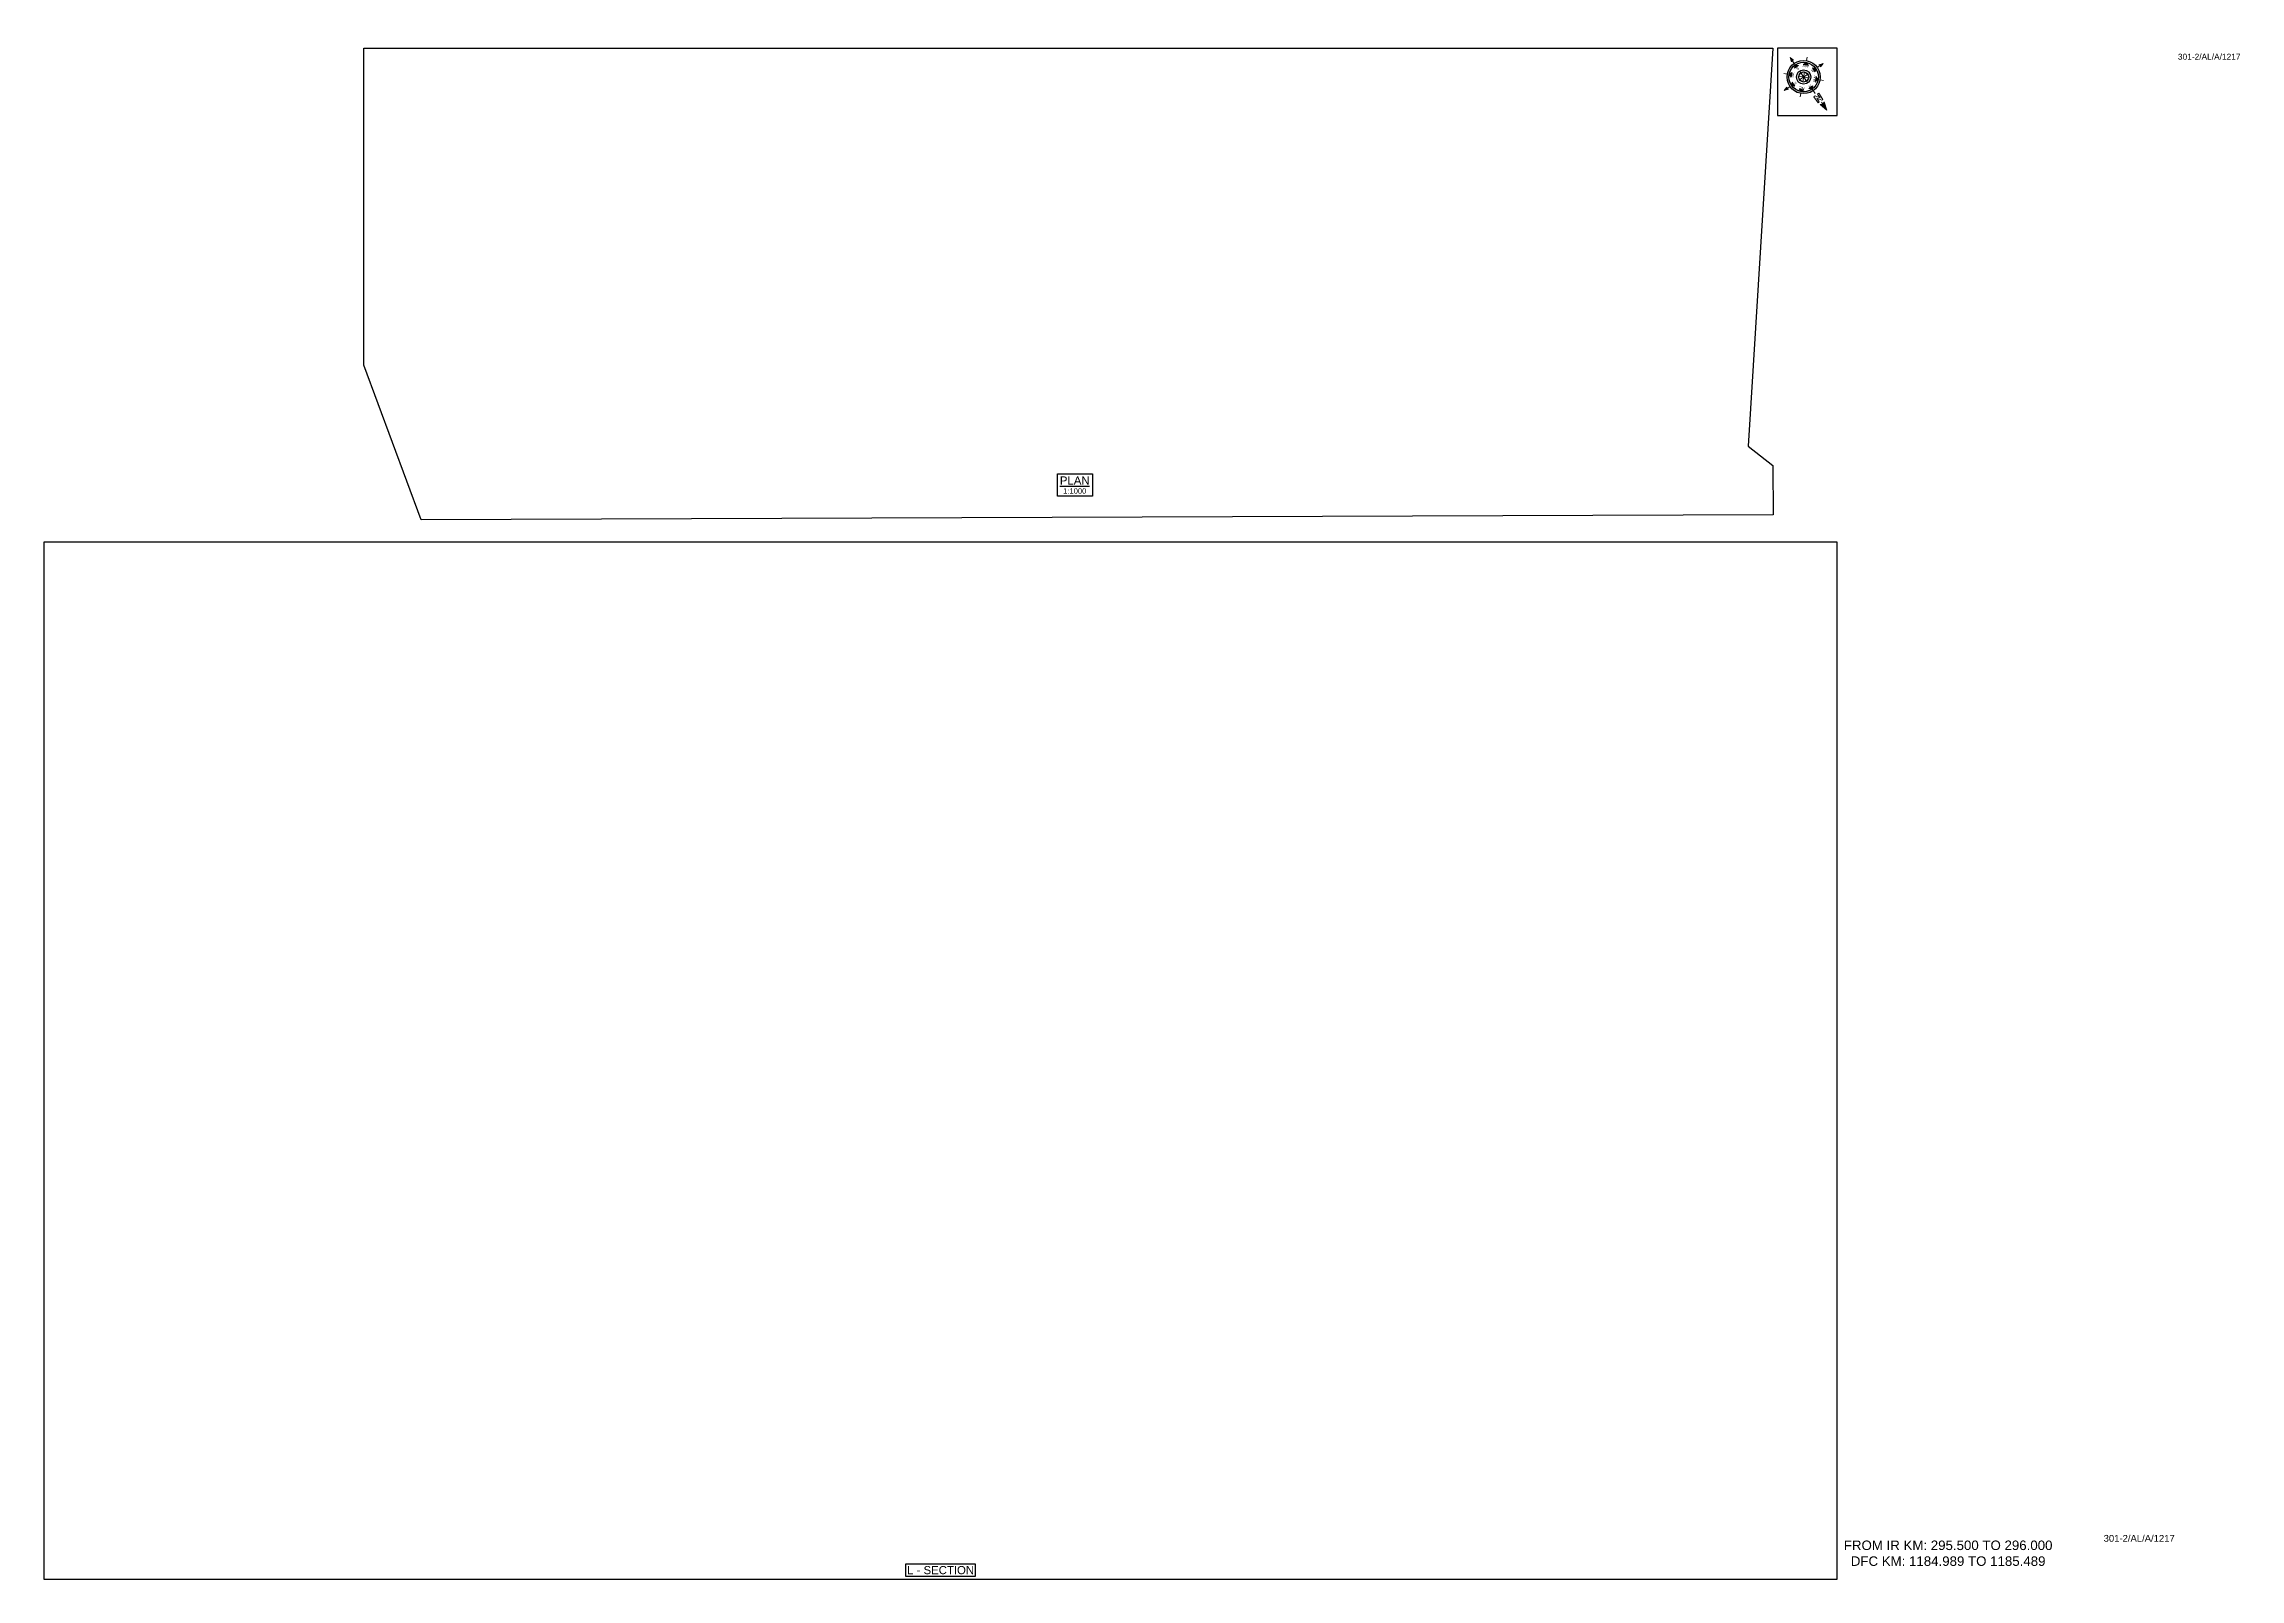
# Paper-space layout '1217' of a CAD drawing. Header units: metres. Extents: x 15 to 824, y 15 to 581.
import ezdxf
from ezdxf.enums import TextEntityAlignment as Align

# ---------------------------------------------------------------- set-up
doc = ezdxf.new("R2010")
doc.units = ezdxf.units.M
doc.header["$MEASUREMENT"] = 0
doc.layers.get('Defpoints').update_dxf_attribs({"color": 5})
doc.layers.add('title', color=7, linetype='Continuous')
doc.styles.get("Standard").update_dxf_attribs({"font": 'arial.ttf'})
doc.styles.add('Style-Arial', font='arial.ttf')

# ---------------------------------------------------------------- blocks, each defined once
blk = doc.blocks.new('N')
for points in [[(0, 8.41), (-0.49, 6.68), (0, 6.93)], [(0.49, 6.68), (0, 6.93), (0, 8.41)], [(-4.93, 0), (-4.07, 0.25), (-4.19, 0)], [(-4.07, -0.25), (-4.19, 0), (-4.93, 0)], [(-3.08, 0), (-2.59, 0.49), (-2.59, -0.49)], [(-2.18, 2.18), (-1.48, 2.18), (-2.18, 1.48)], [(0, 3.08), (0.49, 2.59), (-0.49, 2.59)], [(2.18, 2.18), (2.18, 1.48), (1.48, 2.18)], [(3.08, 0), (2.59, -0.49), (2.59, 0.49)], [(4.07, 0.25), (4.19, 0), (4.93, 0)], [(4.93, 0), (4.07, -0.25), (4.19, 0)], [(-2.18, -2.18), (-2.18, -1.48), (-1.48, -2.18)], [(0, -3.08), (-0.49, -2.59), (0.49, -2.59)], [(0, -4.93), (-0.25, -4.07), (0, -4.19)], [(0.25, -4.07), (0, -4.19), (0, -4.93)], [(2.18, -2.18), (1.48, -2.18), (2.18, -1.48)]]:
    blk.add_hatch(color=7).paths.add_polyline_path(points, flags=0)
h = blk.add_hatch(color=7)
h.paths.add_polyline_path([(0, -3.08), (0, -3.46, 1), (0, 3.46), (0, 3.08, -1)])
h.paths.add_polyline_path([(0, 1.05), (0, 1.48, 1), (0, -1.48), (0, -1.05, -1)])
at = {"color": 7, "linetype": 'ByBlock', "lineweight": 13}
for p, q in [((-0.61, 4.57), (-0.61, 6.12)), ((-0.61, 6.12), (-0.3, 6.12)), ((-0.3, 6.12), (0.32, 5.19)), ((0.32, 4.57), (-0.3, 5.5)), ((-0.3, 5.5), (-0.3, 4.57)), ((0.32, 5.19), (0.32, 6.12)), ((0.32, 6.12), (0.64, 6.12)), ((0.64, 6.12), (0.64, 4.57))]:
    blk.add_line(p, q, dxfattribs=at)
at = {"color": 7, "lineweight": 13}
for p, q in [((0, 6.41), (0, 7.28)), ((-3.46, 0), (-4.19, 0)), ((-2.45, 2.45), (-2.97, 2.97)), ((1.05, 0), (-1.05, 0)), ((-1.05, 0), (1.05, 0)), ((-0.74, 0.74), (0.74, -0.74)), ((0.74, 0.74), (-0.74, -0.74)), ((0.74, -0.74), (-0.74, 0.74)), ((-0.74, -0.74), (0.74, 0.74)), ((0, 3.46), (0, 4.19)), ((0, 3.46), (0, 3.08)), ((0, 1.05), (0, 1.48)), ((0, 1.05), (0, -1.05)), ((0, -1.05), (0, 1.05)), ((2.45, 2.45), (2.97, 2.97)), ((3.46, 0), (4.19, 0)), ((-2.45, -2.45), (-2.97, -2.97)), ((0, -1.05), (0, -1.48)), ((0, -3.46), (0, -3.08)), ((0, -3.46), (0, -4.19)), ((2.45, -2.45), (2.97, -2.97))]:
    blk.add_line(p, q, dxfattribs=at)
for points in [[(0, 8.41), (-0.49, 6.68), (0, 6.93), (0, 6.93)], [(0.49, 6.68), (0, 6.93), (0, 8.41), (0, 8.41)], [(-4.93, 0), (-4.07, 0.25), (-4.19, 0), (-4.19, 0)], [(-4.07, -0.25), (-4.19, 0), (-4.93, 0), (-4.93, 0)], [(-3.08, 0), (-2.59, 0.49), (-2.59, -0.49), (-2.59, -0.49)], [(-2.18, 2.18), (-1.48, 2.18), (-2.18, 1.48), (-2.18, 1.48)], [(0, 3.08), (0.49, 2.59), (-0.49, 2.59), (-0.49, 2.59)], [(2.18, 2.18), (2.18, 1.48), (1.48, 2.18), (1.48, 2.18)], [(3.08, 0), (2.59, -0.49), (2.59, 0.49), (2.59, 0.49)], [(4.07, 0.25), (4.19, 0), (4.93, 0), (4.93, 0)], [(4.93, 0), (4.07, -0.25), (4.19, 0), (4.19, 0)], [(-2.18, -2.18), (-2.18, -1.48), (-1.48, -2.18), (-1.48, -2.18)], [(0, -3.08), (-0.49, -2.59), (0.49, -2.59), (0.49, -2.59)], [(0, -4.93), (-0.25, -4.07), (0, -4.19), (0, -4.19)], [(0.25, -4.07), (0, -4.19), (0, -4.93), (0, -4.93)], [(2.18, -2.18), (1.48, -2.18), (2.18, -1.48), (2.18, -1.48)]]:
    blk.add_lwpolyline(points, close=True, dxfattribs=at)
at = {"color": 7, "linetype": 'ByBlock', "lineweight": 13}
for points in [[(-0.3, 4.57), (-0.61, 4.57)], [(0.32, 4.57), (0.64, 4.57)]]:
    blk.add_lwpolyline(points, dxfattribs=at)
at = {"color": 7}
for radius in [3.46, 3.08, 1.48, 1.05]:
    blk.add_circle((0, 0), radius, dxfattribs=at)
for s, rotation, p in [('W', 90, (-2.1, 0)), ('NW', 45, (-1.48, 1.48)), ('NE', 315, (1.48, 1.48)), ('E', 270, (1.97, 0)), ('SW', 135, (-1.48, -1.48)), ('SE', 225, (1.48, -1.48))]:
    blk.add_text(s, height=0.6, rotation=rotation, dxfattribs=at).set_placement(p, align=Align.CENTER)
for s, p in [('N', (0, 2.1)), ('S', (0, -2.47))]:
    blk.add_text(s, height=0.6, dxfattribs=at).set_placement(p, align=Align.CENTER)

psp = doc.layouts.new('1217')

# ---------------------------------------------------------------- linework, layer by layer
psp.add_lwpolyline([(332.72, 16), (332.72, 20.6), (358.25, 20.6), (358.25, 16)], close=True)
at = {"layer": 'Defpoints'}
psp.add_lwpolyline([(14.99, 15), (676, 15), (676, 396.97), (15.01, 396.97)], close=True, dxfattribs=at)
at = {"layer": 'title', "color": 7, "linetype": 'Continuous', "lineweight": -3}
psp.add_lwpolyline([(388.55, 422.17), (401.43, 422.17), (401.43, 414.02), (388.55, 414.02)], close=True, dxfattribs=at)

# ---------------------------------------------------------------- texts
at = {"style": 'Style-Arial'}
for height, p in [(2.2, (801.57, 574.76)), (2.5, (774.19, 28.76))]:
    psp.add_text('301-2/AL/A/1217', height=height, dxfattribs=at).set_placement(p)
at = {"insert": (674.74, 29.19), "char_height": 3.5, "attachment_point": 1, "style": 'Style-Arial'}
psp.add_mtext_dynamic_manual_height_columns('\\pxqc;FROM IR KM: 295.500 TO 296.000\\P{\\C1;DFC KM: 1184.989 TO 1185.489 }', width=84.2726, gutter_width=17.5, heights=[0], dxfattribs=at)
at = {"layer": 'title', "color": 7, "linetype": 'Continuous', "lineweight": -3, "style": 'Style-Arial'}
for s, height, p in [('%%UPLAN', 3, (394.94, 419.73)), ('1:1000', 2, (394.94, 415.87))]:
    psp.add_text(s, height=height, dxfattribs=at).set_placement(p, align=Align.MIDDLE)
at = {"layer": 'title', "style": 'Style-Arial'}
psp.add_text('L - SECTION', height=3, rotation=0.00006, dxfattribs=at).set_placement((345.5, 18.3), align=Align.MIDDLE_CENTER)

# ---------------------------------------------------------------- viewports
at = {"layer": 'Defpoints'}
vp = psp.add_viewport(center=(345.5, 205.99), size=(661.01, 381.9704), view_center_point=(35204.99, -12048.62), view_height=381.9704, dxfattribs=at)
vp.dxf.flags = 0x10000  # cut along an outline
vp.dxf.clipping_boundary_handle = psp.add_lwpolyline([(14.99, 15), (676, 15), (676, 396.97), (15.01, 396.97)], format="xyb", close=True, dxfattribs={"invisible": 1}).dxf.handle

# ---------------------------------------------------------------- wipeouts: each hides what was drawn before it
psp.add_wipeout([(653.96, 579), (676, 579), (676, 554.19), (653.96, 554.19)])

# ---------------------------------------------------------------- next in the draw order: linework, layer by layer
psp.add_lwpolyline([(676, 579), (653.96, 579), (653.96, 554.19), (676, 554.19)], close=True)
psp.add_lwpolyline([(132.88, 579), (652.29, 579), (643.19, 432.38), (652.31, 425.28), (652.32, 407.07), (154.02, 405.23), (132.89, 462.17)], close=True, dxfattribs=at)

# ---------------------------------------------------------------- next in the draw order: block references
at = {"xscale": 1.771541522973351, "yscale": 1.771541522973351, "zscale": 1.771541522973351, "rotation": 215.1222936235771}
psp.add_blockref('N', (663.62, 568.39), dxfattribs=at)

# ---------------------------------------------------------------- next in the draw order: viewports
at = {"layer": 'Defpoints', "view_twist_angle": 215.12229362}
vp = psp.add_viewport(center=(392.6, 492.12), size=(519.44, 173.7667), view_center_point=(1412831.98, -3135297.13), view_height=173.7668, status=3, dxfattribs=at)
vp.dxf.flags = 0x10000  # cut along an outline
vp.dxf.clipping_boundary_handle = psp.add_lwpolyline([(132.88, 579), (652.29, 579), (643.19, 432.38), (652.31, 425.28), (652.32, 407.07), (154.02, 405.23), (132.89, 462.17)], format="xyb", close=True, dxfattribs={"invisible": 1}).dxf.handle

doc.saveas('drawing.dxf')
